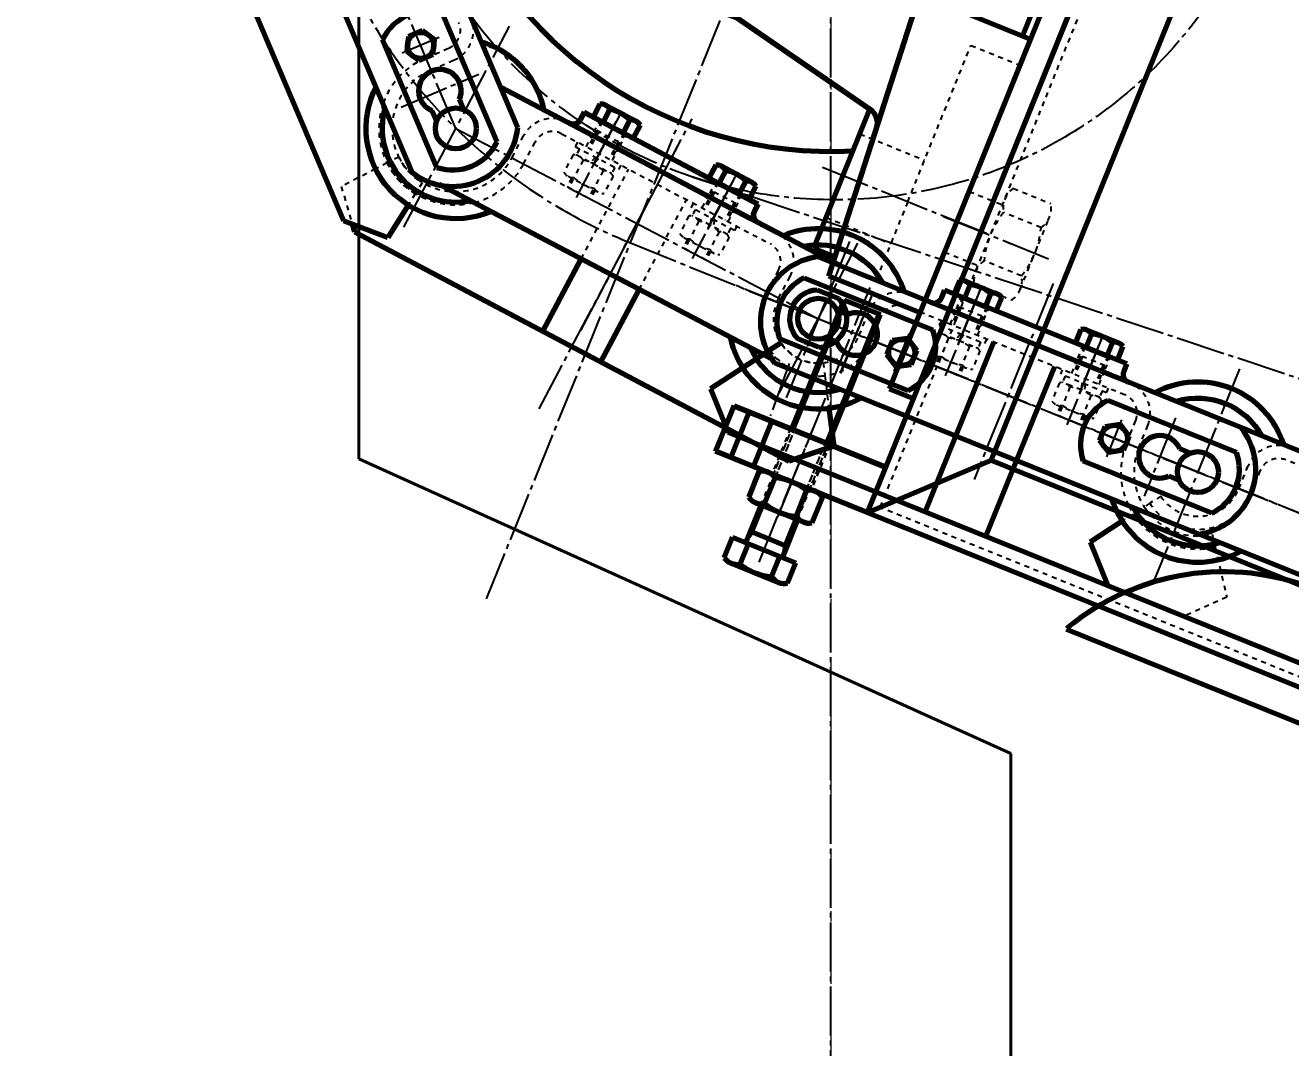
# Model space of a CAD drawing. Header units: millimetres. Extents: x 39335 to 110675, y -13954 to 36506.
# Drawn here: x 53425 to 54198, y 24621 to 25245 of the extents above; entities that cross this region are included whole.
import ezdxf

# ---------------------------------------------------------------- set-up
doc = ezdxf.new("R2010")
doc.units = ezdxf.units.MM
for name, pattern in [('CENTER', [50.8, 31.75, -6.35, 6.35, -6.35]), ('EB_DASH', [6, 3, -3]), ('EB_DASHDOT', [39, 30, -3, 3, -3])]:
    doc.linetypes.add(name, pattern=pattern)
for name, color, linetype, lineweight in [('CAXA0', 7, 'Continuous', 70), ('CAXA1', 1, 'EB_DASHDOT', 25), ('CAXA2', 6, 'EB_DASH', 25), ('CAXA3', 7, 'Continuous', 25), ('CAXA4', 3, 'Continuous', 25), ('CAXAnew1', 7, 'Continuous', 70), ('NET-CO-BAN', 86, 'Continuous', 40), ('RED', 1, 'Continuous', 9), ('tam', 1, 'CENTER', 18)]:
    doc.layers.add(name, color=color, linetype=linetype, lineweight=lineweight)
doc.styles.add('\\M+5B1EA\\M+5D7BC', font='', dxfattribs={"width": 0.667})
doc.styles.get('\\M+5B1EA\\M+5D7BC').set_extended_font_data('FangSong_GB2312')
doc.dimstyles.new('\\M+5B1EA\\M+5D7BC', dxfattribs={"dimscale": 35, "dimtxt": 3.5, "dimasz": 4, "dimexe": 2, "dimexo": 0, "dimtad": 1, "dimdec": 1, "dimdsep": 46, "dimtxsty": '\\M+5B1EA\\M+5D7BC', "dimcen": 0, "dimdle": 6, "dimazin": 2, "dimtfac": 1, "dimtdec": 1, "dimtmove": 0, "dimatfit": 3, "dimfxl": 0, "dimtolj": 1, "dimtzin": 0, "dimarcsym": 0})

# ---------------------------------------------------------------- blocks, each defined once
blk = doc.blocks.new('CAXBLOCK16', base_point=(-10473.19, 7372.22))
at = {"layer": 'CAXA1', "linetype": 'EB_DASHDOT', "lineweight": 25}
blk.add_line((-11278.02, 7262.93), (-10267.11, 6926.96), dxfattribs=at)
blk.add_circle((-11190.91, 7525.03), 276.2, dxfattribs=at)
blk = doc.blocks.new('*D280')
at = {"layer": 'CAXA4', "color": 0, "lineweight": -2, "transparency": 16777216}
for p, q in [((53916.93, 25415.93), (53916.93, 26680.95)), ((76546.38, 19446.79), (76546.38, 26680.95)), ((54056.93, 26610.95), (76406.38, 26610.95))]:
    blk.add_line(p, q, dxfattribs=at)
at = {"layer": 'CAXA4', "color": 0, "transparency": 16777216}
for points in [[(54056.93, 26634.28), (54056.93, 26587.61), (53916.93, 26610.95)], [(76406.38, 26634.28), (76406.38, 26587.61), (76546.38, 26610.95)]]:
    blk.add_solid(points, dxfattribs=at)
at = {"layer": 'DEFPOINTS', "color": 0, "transparency": 16777216}
for p in [(76546.38, 26610.95), (53916.93, 25415.93), (76546.38, 19446.79)]:
    blk.add_point(p, dxfattribs=at)
at = {"layer": 'CAXA4', "color": 0, "transparency": 16777216, "insert": (65231.66, 26695.37), "char_height": 122.5, "attachment_point": 5, "style": '\\M+5B1EA\\M+5D7BC'}
blk.add_mtext('\\A1;\\fFangSong_GB2312;22630', dxfattribs=at)
blk = doc.blocks.new('CAXBLOCK41', base_point=(-11193.43, 7525.41))
at = {"layer": 'CAXA0'}
for p, q in [((-10969.79, 7758.61), (-11044.58, 7606.26)), ((-10914.16, 7736.14), (-10969.79, 7758.61)), ((-10988.29, 7752.86), (-11022.56, 7668.05)), ((-10988.29, 7752.86), (-10975.21, 7747.57)), ((-10981.59, 7569.24), (-10914.16, 7736.14)), ((-11022.21, 7667.99), (-11165.71, 7691.89)), ((-10981.59, 7569.24), (-11039.35, 7592.58)), ((-11076.29, 7348.66), (-10986.39, 7571.18)), ((-11169.31, 7303.91), (-11289.14, 7386.4)), ((-11071.49, 7346.72), (-11129.25, 7370.06)), ((-11194.55, 7202.3), (-11142.52, 7363.85)), ((-11138.92, 7179.83), (-11071.49, 7346.72)), ((-11203.87, 7219.3), (-11169.6, 7304.1)), ((-11203.87, 7219.3), (-11190.78, 7214.01)), ((-11138.92, 7179.83), (-11194.55, 7202.3))]:
    blk.add_line(p, q, dxfattribs=at)
for radius in [148.21, 140, 125]:
    blk.add_circle((-11193.43, 7525.41), radius, dxfattribs=at)
for centre, radius, start, end in [((-11193.43, 7525.41), 175, 65.21225, 250.78775), ((-11193.43, 7525.41), 168.77, 80.54525, 235.45475), ((-11020.57, 7677.86), 10, 260.54525, 333.85364), ((-11035.6, 7601.85), 10, 153.85364, 248), ((-11133, 7360.78), 10, 68, 162.14636), ((-11174.98, 7295.67), 10, 342.14636, 55.45475)]:
    blk.add_arc(centre, radius, start, end, dxfattribs=at)
at = {"layer": 'CAXA1', "linetype": 'EB_DASHDOT', "lineweight": 25}
for p, q in [((-10918.58, 7673.21), (-11019.56, 7714.01)), ((-11257.78, 7366.15), (-11129.09, 7684.67)), ((-11352.7, 7589.76), (-11034.17, 7461.06)), ((-11098.39, 7228.16), (-11199.37, 7268.96))]:
    blk.add_line(p, q, dxfattribs=at)
at = {"layer": 'CAXA2'}
for p, q in [((-10966.66, 7692.64), (-10947.68, 7739.61)), ((-10947.68, 7739.61), (-10917.66, 7727.48)), ((-10995.87, 7734.1), (-10956.36, 7718.13)), ((-10966.66, 7692.64), (-11005.27, 7597.08)), ((-11016.47, 7683.1), (-10976.96, 7667.14)), ((-11005.27, 7597.08), (-10975.24, 7584.95)), ((-11146.47, 7247.59), (-11107.86, 7343.15)), ((-11107.86, 7343.15), (-11077.84, 7331.01)), ((-11175.68, 7289.05), (-11136.17, 7273.09)), ((-11146.47, 7247.59), (-11165.45, 7200.62)), ((-11196.29, 7238.06), (-11156.77, 7222.09)), ((-11165.45, 7200.62), (-11135.42, 7188.48))]:
    blk.add_line(p, q, dxfattribs=at)
blk = doc.blocks.new('CAXBLOCK42', base_point=(-11217.27, 7076.67))
at = {"layer": 'CAXA0'}
for p, q in [((-11237.12, 7083.03), (-11243.54, 7067.14)), ((-11233.9, 7063.25), (-11227.48, 7079.14)), ((-11231.73, 7082.5), (-11202.82, 7070.83)), ((-11214.63, 7055.46), (-11208.21, 7071.35)), ((-11239.29, 7063.78), (-11210.39, 7052.1)), ((-11198.57, 7067.46), (-11204.99, 7051.57))]:
    blk.add_line(p, q, dxfattribs=at)
for centre, radius, start, end in [((-11235.31, 7073.63), 9.57, 35.13277, 100.86723), ((-11230.76, 7043.29), 36, 51.22135, 84.77865), ((-11206.41, 7061.95), 9.57, 35.13277, 100.86723), ((-11235.71, 7072.65), 9.57, 215.13277, 280.86723), ((-11211.35, 7091.31), 36, 231.22135, 264.77865), ((-11206.8, 7060.97), 9.57, 215.13277, 280.86723)]:
    blk.add_arc(centre, radius, start, end, dxfattribs=at)
at = {"layer": 'CAXA1', "linetype": 'EB_DASHDOT', "lineweight": 25}
blk.add_line((-11216.7, 7078.09), (-11225.96, 7055.15), dxfattribs=at)
blk = doc.blocks.new('CAXBLOCK34', base_point=(-8741.03, 6119.08))
at = {"layer": 'CAXA0'}
for p, q in [((-11171.05, 7057.6), (-10848.89, 7854.98)), ((-11170.91, 7057.93), (-10876.85, 7785.77)), ((-11157.65, 7133.47), (-10895.43, 7782.5)), ((-11157.65, 7133.47), (-10895.43, 7782.5)), ((-11157.65, 7133.47), (-10895.43, 7782.5)), ((-11095.54, 7089.65), (-10816.84, 7779.48)), ((-11384.57, 7292.9), (-11493.48, 7549.47)), ((-11384.57, 7292.9), (-11493.48, 7549.47)), ((-11448.89, 7265.27), (-11557.91, 7522.12)), ((-11448.89, 7265.27), (-11557.91, 7522.12)), ((-11397.21, 7284.28), (-11430.31, 7362.26)), ((-11451.27, 7348.63), (-11452.39, 7339.46)), ((-11442.76, 7352.24), (-11451.27, 7348.63)), ((-11435.39, 7346.68), (-11442.76, 7352.24)), ((-11434.03, 7268.65), (-11467.13, 7346.63)), ((-11436.51, 7337.51), (-11435.39, 7346.68)), ((-11452.39, 7339.46), (-11445.02, 7333.9)), ((-11445.02, 7333.9), (-11436.51, 7337.51)), ((-11186.34, 7208), (-11395.06, 7317.62)), ((-11417.5, 7303.94), (-11420.2, 7310.29)), ((-11434.07, 7296.91), (-11436.77, 7303.26)), ((-11344.06, 7302.26), (-11346.4, 7297.84)), ((-11343.93, 7302.06), (-11346.25, 7297.63)), ((-11237.69, 7246.27), (-11343.93, 7302.06)), ((-11348.73, 7293.41), (-11242.6, 7237.42)), ((-11229.26, 7151.48), (-11432.31, 7258.11)), ((-11237.93, 7246.26), (-11240.26, 7241.84)), ((-11237.69, 7246.27), (-11240.01, 7241.84)), ((-10457.53, 6913.54), (-11201.27, 7214.04)), ((-10457.53, 6913.54), (-11201.27, 7214.04)), ((-11209.67, 7201.25), (-11131.12, 7169.51)), ((-11209.67, 7201.25), (-11131.12, 7169.51)), ((-11217.16, 7108.98), (-11185.32, 7187.79)), ((-11188.5, 7188.38), (-11201.65, 7193.69)), ((-11185.32, 7187.79), (-11163.07, 7178.8)), ((-11123.94, 7193.58), (-11125.82, 7188.94)), ((-11194.91, 7099.99), (-11163.07, 7178.8)), ((-11189.65, 7181.3), (-11183.26, 7178.72)), ((-11189.65, 7181.3), (-11183.26, 7178.72)), ((-11016.43, 7139.35), (-11127.69, 7184.3)), ((-11224.66, 7164.16), (-11146.1, 7132.43)), ((-11224.66, 7164.16), (-11146.1, 7132.43)), ((-11200.49, 7158.71), (-11213.63, 7164.02)), ((-11196.4, 7164.61), (-11190.01, 7162.03)), ((-11196.4, 7164.61), (-11190.01, 7162.03)), ((-11155.76, 7162.88), (-11146.61, 7164.16)), ((-11146.61, 7164.16), (-11155.76, 7162.88)), ((-11146.61, 7164.16), (-11140.92, 7156.88)), ((-11140.92, 7156.88), (-11146.61, 7164.16)), ((-11159.22, 7154.31), (-11155.76, 7162.88)), ((-11155.76, 7162.88), (-11159.22, 7154.31)), ((-11140.92, 7156.88), (-11144.38, 7148.32)), ((-11144.38, 7148.32), (-11140.92, 7156.88)), ((-10457.53, 6838.05), (-11227.5, 7149.13)), ((-10457.53, 6838.05), (-11227.5, 7149.13)), ((-11153.53, 7147.03), (-11159.22, 7154.31)), ((-11159.22, 7154.31), (-11153.53, 7147.03)), ((-11144.38, 7148.32), (-11153.53, 7147.03)), ((-11153.53, 7147.03), (-11144.38, 7148.32)), ((-11012.68, 7148.62), (-11014.55, 7143.99)), ((-11157.65, 7133.47), (-11142.82, 7127.47)), ((-11157.65, 7133.47), (-11142.82, 7127.47)), ((-11157.65, 7133.47), (-11142.82, 7127.47)), ((-10945.68, 7094.59), (-11024.23, 7126.33)), ((-11263.77, 7095.06), (-11252.53, 7122.88)), ((-11263.63, 7095.4), (-11252.39, 7123.21)), ((-11254.36, 7091.65), (-11243.12, 7119.46)), ((-11252.53, 7122.88), (-11159.81, 7085.42)), ((-11252.39, 7123.21), (-11159.67, 7085.75)), ((-11240.59, 7085.7), (-11229.35, 7113.51)), ((-11029.41, 7101.87), (-11025.95, 7110.43)), ((-11025.95, 7110.43), (-11016.81, 7111.72)), ((-11016.81, 7111.72), (-11011.12, 7104.44)), ((-11023.73, 7094.59), (-11029.41, 7101.87)), ((-11011.12, 7104.44), (-11014.58, 7095.88)), ((-11171.05, 7057.6), (-11263.77, 7095.06)), ((-11170.91, 7057.93), (-11263.63, 7095.4)), ((-11014.58, 7095.88), (-11023.73, 7094.59)), ((-10973.94, 7094.15), (-10980.33, 7096.73)), ((-11095.54, 7089.65), (-11171.05, 7057.6)), ((-10878.58, 7001.99), (-11095.54, 7089.65)), ((-10960.67, 7057.5), (-11039.22, 7089.24)), ((-10980.69, 7077.46), (-10987.08, 7080.04)), ((-11245.26, 7039.44), (-11235.96, 7062.43)), ((-10846.53, 6926.49), (-11171.05, 7057.6)), ((-11223, 7030.45), (-11213.71, 7053.44)), ((-11258.45, 7030.24), (-11253.4, 7042.73)), ((-11253.4, 7042.73), (-11214.86, 7027.16)), ((-11242.45, 7046.39), (-11220.19, 7037.4)), ((-11248.81, 7026.35), (-11243.76, 7038.83)), ((-11254.2, 7026.87), (-11225.29, 7015.19)), ((-11229.54, 7018.56), (-11224.49, 7031.05)), ((-11219.9, 7014.67), (-11214.86, 7027.16))]:
    blk.add_line(p, q, dxfattribs=at)
at = {"layer": 'CAXA0', "color": 4}
blk.add_line((-11049.54, 6986.64), (-10598.3, 6804.32), dxfattribs=at)
at = {"layer": 'CAXA0'}
for centre, radius in [((-11443.89, 7343.07), 8), ((-11422.4, 7292.44), 12.5), ((-11422.4, 7292.44), 12.5), ((-11201.07, 7176.2), 12.5), ((-11201.07, 7176.2), 12.5), ((-11201.07, 7176.2), 12.5), ((-11150.07, 7155.6), 8), ((-11150.07, 7155.6), 8), ((-11020.27, 7103.15), 8), ((-10969.27, 7082.55), 12.5)]:
    blk.add_circle(centre, radius, dxfattribs=at)
for centre, radius, start, end in [((-11193.43, 7525.41), 247, 48.57155, 273.15707), ((-11439.98, 7333.87), 30, 71.18972, 154.81035), ((-11422.4, 7292.44), 55, 17.52123, 73.47884), ((-11422.4, 7292.44), 55, 11.81351, 67.77111), ((-11432.15, 7315.41), 13, 336.8131, 249.18698), ((-11422.4, 7292.44), 55, 152.52123, 292.77111), ((-11422.4, 7292.44), 55, 152.52123, 292.77111), ((-11422.4, 7292.44), 45, 164.0576, 281.23475), ((-11422.4, 7292.44), 45, 164.0576, 281.23475), ((-11350.82, 7300.17), 5, 242.18352, 332.18352), ((-11350.68, 7299.96), 5, 242.29227, 332.29227), ((-11424.35, 7297.05), 40, 231.95506, 354.04501), ((-11424.35, 7297.05), 30, 251.18972, 334.81035), ((-11235.84, 7239.51), 5, 152.18352, 242.18352), ((-11235.59, 7239.51), 5, 152.29227, 242.29227), ((-11201.07, 7176.2), 55, 17.5212, 112.77099), ((-11201.07, 7176.2), 45, 29.05756, 101.23457), ((-11196.43, 7174.33), 40, 96.95502, 219.04498), ((-11196.43, 7174.33), 40, 96.95502, 219.04498), ((-11196.43, 7174.33), 30, 116.18969, 199.81031), ((-11196.43, 7174.33), 30, 116.18969, 199.81031), ((-11201.07, 7176.2), 17.5, 91.89551, 224.10449), ((-11201.07, 7176.2), 17.5, 271.89551, 44.10449), ((-11130.45, 7190.81), 5, 248, 338), ((-11177.94, 7166.86), 13, 201.81306, 114.18694), ((-11177.94, 7166.86), 13, 201.81306, 114.18694), ((-11201.07, 7176.2), 55, 191.81338, 298.4788), ((-11159.34, 7159.35), 30, 296.18969, 19.81031), ((-11159.34, 7159.35), 30, 296.18969, 19.81031), ((-11201.07, 7176.2), 45, 203.34968, 286.94244), ((-11009.92, 7142.11), 5, 158, 248), ((-10969.27, 7082.55), 55, 17.5212, 118.4788), ((-11010.99, 7099.41), 30, 116.18969, 199.81031), ((-10969.27, 7082.55), 45, 29.05756, 106.94244), ((-10973.91, 7084.42), 40, 276.95502, 39.04498), ((-10992.4, 7091.9), 13, 21.81306, 294.18694), ((-10973.91, 7084.42), 30, 296.18969, 19.81031), ((-10969.27, 7082.55), 55, 197.5212, 298.4788), ((-10969.27, 7082.55), 45, 209.05756, 286.94244), ((-11250.61, 7035.75), 9.57, 215.13277, 280.86723), ((-11226.26, 7054.41), 36, 231.22135, 264.77865), ((-11221.71, 7024.07), 9.57, 215.13277, 280.86723)]:
    blk.add_arc(centre, radius, start, end, dxfattribs=at)
at = {"layer": 'CAXA0', "color": 4}
blk.add_arc((-10953.48, 6871.67), 150, 68, 129.74911, dxfattribs=at)
at = {"layer": 'CAXA1', "linetype": 'EB_DASHDOT', "lineweight": 25}
for p, q in [((-11193.43, 6660.47), (-11193.43, 8224.24)), ((-11403.64, 7005.12), (-10994.44, 8017.94)), ((-11371.51, 7121.23), (-11278.15, 7298.18)), ((-11339, 7269), (-11323.13, 7299.07)), ((-11338.3, 7270.33), (-11322.43, 7300.4)), ((-11268.24, 7231.67), (-11252.38, 7261.74)), ((-11267.54, 7233), (-11251.68, 7263.07)), ((-11237.13, 7027.52), (-11169.32, 7195.34)), ((-11115.53, 7161), (-11102.8, 7192.53)), ((-11114.97, 7162.39), (-11102.23, 7193.92)), ((-11145.49, 7166.95), (-11154.66, 7144.25)), ((-11154.66, 7144.25), (-11145.49, 7166.95)), ((-11040.8, 7132.43), (-11028.06, 7163.95)), ((-11139.87, 7151.48), (-11160.27, 7159.72)), ((-11139.87, 7151.48), (-11160.27, 7159.72)), ((-11041.36, 7131.03), (-11028.62, 7162.56)), ((-11221.15, 7067.06), (-11202.42, 7113.42)), ((-11024.85, 7091.81), (-11015.68, 7114.5)), ((-11030.47, 7107.28), (-11010.07, 7099.03))]:
    blk.add_line(p, q, dxfattribs=at)
at = {"layer": 'CAXA1'}
for p, q in [((-11422.4, 7292.44), (-11520.08, 7522.57)), ((-11454.05, 7232.18), (-11389.59, 7354.92)), ((-11432.63, 7347.85), (-11455.15, 7338.29)), ((-11455.73, 7305.45), (-11408.37, 7325.56)), ((-11322.68, 7299.92), (-11348.89, 7250.25)), ((-11422.4, 7292.44), (-11201.07, 7176.2)), ((-11345.98, 7169.12), (-11286.02, 7283.29)), ((-11251.93, 7262.59), (-11278.14, 7212.92)), ((-11124.52, 7238.72), (-11083.62, 7222.2)), ((-11124.52, 7238.72), (-11058.11, 7211.89)), ((-11315.81, 7222.56), (4681.86, 759.08)), ((-11224.68, 7131.25), (-11176.83, 7222.36)), ((-11182.05, 7223.28), (-11220.6, 7127.87)), ((-10205.6, 6774.01), (-11251.26, 7196.48)), ((-10205.6, 6774.01), (-11251.26, 7196.48)), ((-11057.58, 7197.66), (-11105.89, 7078.1)), ((-11168.3, 7190.57), (-11187.57, 7142.86)), ((-11187.48, 7143.1), (-11168.2, 7190.81)), ((-11102.44, 7193.41), (-11123.48, 7141.34)), ((-11028.26, 7163.45), (-11049.3, 7111.37)), ((-11218.78, 7148.78), (-11230.41, 7116.83)), ((-10943.77, 7145.66), (-10995.71, 7017.12)), ((-11181.19, 7135.1), (-11192.82, 7103.15)), ((-10982.86, 7115.65), (-11002.14, 7067.94))]:
    blk.add_line(p, q, dxfattribs=at)
blk.add_arc((-11193.43, 7525.41), 326.64, 67.9978, 248.0022, dxfattribs=at)
at = {"layer": 'CAXA2'}
for p, q in [((-11163.1, 7061.25), (-10845.57, 7847.17)), ((-11163.1, 7061.25), (-10873.53, 7777.96)), ((-11440.68, 7335.52), (-11426.88, 7341.38)), ((-11437.56, 7328.16), (-11423.75, 7334.02)), ((-11333.45, 7296.66), (-11341.85, 7280.74)), ((-11338.07, 7290.05), (-11334.33, 7297.13)), ((-11333.45, 7296.66), (-11335.19, 7290.79)), ((-11388.06, 7274.59), (-11381.06, 7287.86)), ((-11357.77, 7289.14), (-11230.41, 7221.94)), ((-11342.73, 7281.21), (-11338.07, 7290.05)), ((-11335.19, 7290.79), (-11340.79, 7280.18)), ((-11336.25, 7291.35), (-11322.1, 7283.89)), ((-11319.3, 7289.19), (-11327.7, 7273.27)), ((-11319.3, 7289.19), (-11323.16, 7284.45)), ((-11322.15, 7281.65), (-11318.41, 7288.73)), ((-11380.98, 7270.86), (-11373.98, 7284.13)), ((-11348.04, 7284.01), (-11349.44, 7281.35)), ((-11349.44, 7281.35), (-11322.91, 7267.35)), ((-11346.96, 7280.05), (-11348.88, 7276.42)), ((-11323.16, 7284.45), (-11328.76, 7273.83)), ((-11326.81, 7272.81), (-11322.15, 7281.65)), ((-11464.36, 7271.32), (-11471.48, 7267.66)), ((-11457.24, 7274.97), (-11464.36, 7271.32)), ((-11350.82, 7276.29), (-11356.44, 7265.63)), ((-11344.69, 7273.06), (-11350.32, 7262.39)), ((-11348.88, 7276.42), (-11327.3, 7265.03)), ((-11337.11, 7274.85), (-11340, 7271.73)), ((-11335.61, 7273.46), (-11338.12, 7270.74)), ((-11335.23, 7273.86), (-11335.61, 7273.46)), ((-11471.48, 7267.66), (-11492.34, 7256.95)), ((-11345.84, 7212.74), (-11316.9, 7267.58)), ((-11332.44, 7266.59), (-11338.06, 7255.93)), ((-11325.38, 7268.66), (-11327.3, 7265.03)), ((-11322.91, 7267.35), (-11321.51, 7270.01)), ((-11492.34, 7256.95), (-11485.72, 7234.09)), ((-11442.99, 7259.18), (-11447.23, 7252.4)), ((-11351.74, 7261.99), (-11354.45, 7256.86)), ((-11354.45, 7256.86), (-11340.3, 7249.39)), ((-11335.47, 7253.41), (-11353.86, 7263.11)), ((-11350.68, 7261.43), (-11353.39, 7256.3)), ((-11326.31, 7263.36), (-11331.93, 7252.69)), ((-11262.69, 7259.33), (-11271.09, 7243.41)), ((-11267.31, 7252.72), (-11263.58, 7259.8)), ((-11262.69, 7259.33), (-11264.43, 7253.46)), ((-11447.23, 7252.4), (-11451.47, 7245.61)), ((-11338.65, 7255.08), (-11341.36, 7249.95)), ((-11337.59, 7254.52), (-11340.3, 7249.39)), ((-11310.46, 7194.08), (-11281.53, 7248.91)), ((-11271.98, 7243.87), (-11267.31, 7252.72)), ((-11264.43, 7253.46), (-11270.03, 7242.85)), ((-11251.34, 7246.56), (-11265.49, 7254.02)), ((-11248.54, 7251.86), (-11256.94, 7235.94)), ((-11248.54, 7251.86), (-11252.4, 7247.12)), ((-11251.39, 7244.32), (-11247.66, 7251.4)), ((-11108.95, 7254), (-11088.56, 7245.76)), ((-11108.95, 7254), (-11088.56, 7245.76)), ((-11081.94, 7255.76), (-11059.11, 7246.54)), ((-11278.68, 7244.02), (-11277.28, 7246.67)), ((-11252.15, 7230.02), (-11278.68, 7244.02)), ((-11276.21, 7242.71), (-11278.12, 7239.09)), ((-11252.4, 7247.12), (-11258, 7236.5)), ((-11256.06, 7235.48), (-11251.39, 7244.32)), ((-11065.05, 7231.82), (-11087.89, 7241.04)), ((-11280.06, 7238.96), (-11285.69, 7228.29)), ((-11273.94, 7235.72), (-11279.56, 7225.06)), ((-11256.54, 7227.7), (-11278.12, 7239.09)), ((-11266.48, 7236.98), (-11267.3, 7233.38)), ((-11266.36, 7237.52), (-11266.48, 7236.98)), ((-11264.48, 7236.53), (-11265.42, 7232.39)), ((-11250.75, 7232.68), (-11252.15, 7230.02)), ((-11077.71, 7194.12), (-11059.87, 7238.28)), ((-11283.1, 7225.77), (-11264.72, 7216.08)), ((-11261.68, 7229.26), (-11267.31, 7218.6)), ((-11255.55, 7226.03), (-11261.18, 7215.36)), ((-11254.63, 7231.33), (-11256.54, 7227.7)), ((-11280.99, 7224.66), (-11283.69, 7219.53)), ((-11269.54, 7212.06), (-11283.69, 7219.53)), ((-11279.92, 7224.1), (-11282.63, 7218.97)), ((-11267.9, 7217.75), (-11270.6, 7212.62)), ((-11266.83, 7217.19), (-11269.54, 7212.06)), ((-11123.94, 7216.91), (-11103.54, 7208.67)), ((-11123.94, 7216.91), (-11103.54, 7208.67)), ((-11076.95, 7202.38), (-11099.78, 7211.6)), ((-11232.39, 7192.46), (-11225.39, 7205.73)), ((-11225.32, 7188.73), (-11218.32, 7202)), ((-11105.73, 7196.88), (-11082.9, 7187.65)), ((-11112.82, 7189.08), (-11119.56, 7172.39)), ((-11116.74, 7182.04), (-11113.74, 7189.46)), ((-11112.82, 7189.08), (-11113.95, 7183.07)), ((-11176.03, 7166.09), (-11170.41, 7180)), ((-11013.86, 7129.69), (-11147.37, 7183.63)), ((-11120.49, 7172.77), (-11116.74, 7182.04)), ((-11113.95, 7183.07), (-11118.45, 7171.94)), ((-11115.06, 7183.52), (-11100.23, 7177.52)), ((-11097.98, 7183.09), (-11104.72, 7166.4)), ((-11097.98, 7183.09), (-11101.34, 7177.97)), ((-11100.05, 7175.3), (-11097.05, 7182.71)), ((-11168.62, 7163.09), (-11163, 7177)), ((-11126.05, 7175.01), (-11127.17, 7172.23)), ((-11127.17, 7172.23), (-11099.36, 7160.99)), ((-11124.58, 7171.18), (-11126.11, 7167.38)), ((-11101.34, 7177.97), (-11105.84, 7166.85)), ((-11103.8, 7166.02), (-11100.05, 7175.3)), ((-11128.03, 7167.06), (-11132.55, 7155.88)), ((-11121.61, 7164.46), (-11126.12, 7153.28)), ((-11126.11, 7167.38), (-11103.49, 7158.24)), ((-11114.25, 7167.01), (-11116.8, 7163.62)), ((-11112.61, 7165.78), (-11114.84, 7162.83)), ((-11112.28, 7166.22), (-11112.61, 7165.78)), ((-11099.36, 7160.99), (-11098.23, 7163.78)), ((-11108.76, 7159.27), (-11113.28, 7148.09)), ((-11102.34, 7156.67), (-11106.85, 7145.5)), ((-11101.95, 7162.04), (-11103.49, 7158.24)), ((-11038.64, 7159.11), (-11045.38, 7142.42)), ((-11042.57, 7152.07), (-11039.57, 7159.49)), ((-11038.64, 7159.11), (-11039.78, 7153.1)), ((-11198.06, 7149.34), (-11197.06, 7141.41)), ((-11110.45, 7145.85), (-11129.72, 7153.63)), ((-11127.5, 7152.74), (-11129.67, 7147.36)), ((-11126.39, 7152.29), (-11128.56, 7146.91)), ((-11046.31, 7142.8), (-11042.57, 7152.07)), ((-11039.78, 7153.1), (-11044.27, 7141.97)), ((-11026.05, 7147.56), (-11040.89, 7153.55)), ((-11027.17, 7148.01), (-11031.66, 7136.88)), ((-11023.81, 7153.12), (-11030.55, 7136.43)), ((-11023.81, 7153.12), (-11027.17, 7148.01)), ((-11025.88, 7145.33), (-11022.88, 7152.74)), ((-11197.06, 7141.41), (-11194.56, 7121.56)), ((-11129.67, 7147.36), (-11114.84, 7141.36)), ((-11113.78, 7147.19), (-11115.95, 7141.81)), ((-11112.67, 7146.74), (-11114.84, 7141.36)), ((-11053, 7142.26), (-11051.87, 7145.05)), ((-11025.18, 7131.03), (-11053, 7142.26)), ((-11050.4, 7141.22), (-11051.94, 7137.41)), ((-11029.62, 7136.06), (-11025.88, 7145.33)), ((-11053.86, 7137.09), (-11058.37, 7125.91)), ((-11047.43, 7134.49), (-11051.95, 7123.31)), ((-11029.32, 7128.27), (-11051.94, 7137.41)), ((-11040.14, 7136.5), (-11040.59, 7132.83)), ((-11040.07, 7137.04), (-11040.14, 7136.5)), ((-11038.11, 7136.25), (-11038.62, 7132.03)), ((-11024.06, 7133.81), (-11025.18, 7131.03)), ((-11034.59, 7129.3), (-11039.1, 7118.12)), ((-11028.16, 7126.71), (-11032.68, 7115.53)), ((-11027.78, 7132.07), (-11029.32, 7128.27)), ((-11055.54, 7123.66), (-11036.27, 7115.88)), ((-11053.33, 7122.77), (-11055.5, 7117.39)), ((-11040.66, 7111.4), (-11055.5, 7117.39)), ((-11052.21, 7122.32), (-11054.39, 7116.94)), ((-11039.6, 7117.22), (-11041.78, 7111.85)), ((-11038.49, 7116.77), (-11040.66, 7111.4)), ((-11235.96, 7062.43), (-11217.16, 7108.98)), ((-11218.09, 7109.35), (-11229.33, 7081.54)), ((-11012.85, 7100.16), (-11007.23, 7114.07)), ((-11005.43, 7097.16), (-10999.81, 7111.07)), ((-11234.3, 7061.76), (-11215.49, 7108.3)), ((-11228.53, 7080.83), (-11217.29, 7108.64)), ((-11226.86, 7080.15), (-11215.63, 7107.97)), ((-11215.38, 7054.12), (-11196.58, 7100.66)), ((-11213.71, 7053.44), (-11194.91, 7099.99)), ((-11207.95, 7072.51), (-11196.71, 7100.33)), ((-11206.28, 7071.84), (-11195.04, 7099.65)), ((-11193.98, 7099.61), (-11205.22, 7071.8)), ((-10944.24, 7072.44), (-10938.62, 7086.34)), ((-10782.06, 7036.04), (-10915.58, 7089.98)), ((-10936.82, 7069.44), (-10931.2, 7083.35)), ((-10998.62, 7063.49), (-11015.4, 7052.6)), ((-10991.91, 7067.85), (-10998.62, 7063.49)), ((-10849.85, 6934.3), (-11163.24, 7060.92)), ((-10960.5, 7044.55), (-10958.7, 7036.76)), ((-10958.7, 7036.76), (-10951.62, 7006.11)), ((-10951.62, 7006.11), (-10977.93, 6994.38))]:
    blk.add_line(p, q, dxfattribs=at)
for centre, radius, start, end in [((-11431.57, 7352.43), 12, 293.00008, 23.00008), ((-11431.57, 7352.43), 20, 293.00008, 23.00008), ((-11422.32, 7292.26), 47, 113.00008, 161.13177), ((-11422.32, 7292.26), 39, 113.00008, 176.82312), ((-11422.32, 7292.26), 47, 161.13177, 238.00008), ((-11422.32, 7292.26), 39, 176.82312, 238.00008), ((-11363.37, 7278.53), 20, 62.18352, 152.18352), ((-11363.37, 7278.53), 12, 62.18352, 152.18352), ((-11422.55, 7292.79), 47, 207.18352, 284.05183), ((-11422.55, 7292.79), 39, 207.18352, 268.36048), ((-11422.55, 7292.79), 39, 268.36048, 332.18352), ((-11350.26, 7269.93), 6.38, 29.31629, 95.05076), ((-11349.29, 7249.5), 24, 45.40487, 78.96218), ((-11422.55, 7292.79), 47, 284.05183, 332.18352), ((-11350.88, 7268.75), 6.38, 209.31629, 275.05076), ((-11331.87, 7260.23), 6.38, 29.31629, 95.05076), ((-11333.47, 7279.48), 24, 225.40487, 258.96218), ((-11332.5, 7259.05), 6.38, 209.31629, 275.05076), ((-11073.78, 7243.91), 14.4, 124.53152, 191.46848), ((-11045.98, 7206.99), 54, 140.90116, 175.09884), ((-11073.21, 7243.68), 14.4, 304.53152, 11.46848), ((-11279.5, 7232.6), 6.38, 29.31629, 95.05076), ((-11278.53, 7212.17), 24, 45.40487, 78.96218), ((-11280.12, 7231.42), 6.38, 209.31629, 275.05076), ((-11262.71, 7242.15), 24, 225.40487, 258.96218), ((-11261.12, 7222.9), 6.38, 29.31629, 95.05076), ((-11236.01, 7211.33), 20, 332.18352, 62.18352), ((-11118.86, 7236.43), 54, 320.90116, 355.09884), ((-11261.74, 7221.72), 6.38, 209.31629, 275.05076), ((-11236.01, 7211.33), 12, 332.18352, 62.18352), ((-11091.62, 7199.74), 14.4, 124.53152, 191.46848), ((-11091.06, 7199.51), 14.4, 304.53152, 11.46848), ((-11201.44, 7176.13), 35, 152.18352, 277.18352), ((-11201.44, 7176.13), 27, 152.18352, 277.18352), ((-11151.87, 7172.5), 20, 68, 158), ((-11151.87, 7172.5), 12, 68, 158), ((-11201.07, 7176.2), 35, 213, 338), ((-11201.07, 7176.2), 27, 213, 338), ((-11126.83, 7160.79), 6.38, 35.13277, 100.86723), ((-11123.79, 7140.56), 24, 51.22135, 84.77865), ((-11127.33, 7159.55), 6.38, 215.13277, 280.86723), ((-11107.56, 7153), 6.38, 35.13277, 100.86723), ((-11111.09, 7171.99), 24, 231.22135, 264.77865), ((-11108.06, 7151.76), 6.38, 215.13277, 280.86723), ((-11052.65, 7130.82), 6.38, 35.13277, 100.86723), ((-11049.62, 7110.59), 24, 51.22135, 84.77865), ((-11018.36, 7118.56), 20, 338, 68), ((-11053.15, 7129.58), 6.38, 215.13277, 280.86723), ((-11033.38, 7123.03), 6.38, 35.13277, 100.86723), ((-11018.36, 7118.56), 12, 338, 68), ((-11036.92, 7142.02), 24, 231.22135, 264.77865), ((-11033.88, 7121.8), 6.38, 215.13277, 280.86723), ((-10969.27, 7082.55), 47, 158, 206.13169), ((-10969.27, 7082.55), 39, 158, 213), ((-10920.07, 7078.85), 20, 68, 158), ((-10920.07, 7078.85), 12, 68, 158), ((-10969.27, 7082.55), 27, 213, 338), ((-10969.27, 7082.55), 35, 213, 338), ((-10969.27, 7082.55), 47, 206.13169, 213), ((-10969.27, 7082.55), 47, 213, 283), ((-10969.27, 7082.55), 39, 213, 283)]:
    blk.add_arc(centre, radius, start, end, dxfattribs=at)
at = {"layer": 'CAXA3'}
for p, q in [((-11215.49, 7108.3), (-11183.65, 7187.11)), ((-11196.58, 7100.66), (-11164.73, 7179.47)), ((-11240.78, 7045.72), (-11234.3, 7061.76)), ((-11221.86, 7038.07), (-11215.38, 7054.12)), ((-11245.26, 7039.44), (-11240.78, 7045.72)), ((-11223, 7030.45), (-11221.86, 7038.07))]:
    blk.add_line(p, q, dxfattribs=at)
at = {"layer": 'CAXAnew1', "color": 7}
for p, q in [((-11490.79, 7236.03), (-11608.01, 7512.18)), ((-11344.06, 7302.26), (-11237.93, 7246.26)), ((-11334.44, 7307.33), (-11338.63, 7299.39)), ((-11328.31, 7304.1), (-11332.5, 7296.16)), ((-11330.9, 7306.62), (-11312.52, 7296.92)), ((-11354.04, 7296.21), (-11226.68, 7229.02)), ((-11333.45, 7296.66), (-11319.3, 7289.19)), ((-11316.06, 7297.63), (-11320.25, 7289.69)), ((-11309.93, 7294.4), (-11314.12, 7286.46)), ((-11263.68, 7270), (-11267.87, 7262.06)), ((-11257.56, 7266.77), (-11261.75, 7258.83)), ((-11241.76, 7259.59), (-11260.14, 7269.29)), ((-11248.54, 7251.86), (-11262.69, 7259.33)), ((-11245.3, 7260.3), (-11249.49, 7252.36)), ((-11239.17, 7257.07), (-11243.36, 7249.13)), ((-11451.47, 7245.61), (-11463.89, 7225.72)), ((-11463.89, 7225.72), (-11490.79, 7236.03)), ((-11485.72, 7234.09), (-11484.33, 7229.28)), ((-11484.33, 7229.28), (-11218.99, 7089.29)), ((-11369.17, 7168.52), (-11345.84, 7212.74)), ((-11333.79, 7149.85), (-11310.46, 7194.08)), ((-11114.88, 7199.6), (-11118.25, 7191.28)), ((-11108.46, 7197), (-11111.82, 7188.68)), ((-11111.29, 7199.25), (-11092.02, 7191.46)), ((-11010.86, 7137.1), (-11144.38, 7191.05)), ((-11012.68, 7148.62), (-11123.94, 7193.58)), ((-11112.82, 7189.08), (-11097.98, 7183.09)), ((-11095.61, 7191.81), (-11098.98, 7183.49)), ((-11089.19, 7189.22), (-11092.55, 7180.89)), ((-11040.71, 7169.63), (-11044.07, 7161.31)), ((-11034.28, 7167.04), (-11037.65, 7158.71)), ((-11017.84, 7161.49), (-11037.11, 7169.28)), ((-11232.03, 7156.09), (-11266.86, 7133.47)), ((-11230.42, 7157.14), (-11232.03, 7156.09)), ((-11223.71, 7161.5), (-11230.42, 7157.14)), ((-11117.01, 7104.49), (-11093.79, 7161.98)), ((-11023.81, 7153.12), (-11038.64, 7159.11)), ((-11021.44, 7161.85), (-11024.8, 7153.52)), ((-11015.01, 7159.25), (-11018.38, 7150.93)), ((-11079.93, 7089.51), (-11056.7, 7147)), ((-11266.86, 7133.47), (-11256.09, 7106.76)), ((-11194.56, 7121.56), (-11191.63, 7098.29)), ((-10977.93, 6994.38), (-11256.09, 7106.76)), ((-11135.74, 7058.13), (-11117.01, 7104.49)), ((-11191.63, 7098.29), (-11218.99, 7089.29)), ((-11098.66, 7043.15), (-11079.93, 7089.51)), ((-11015.4, 7052.6), (-11035.07, 7039.82)), ((-11035.07, 7039.82), (-11024.29, 7013.11)), ((-10746.14, 6900.72), (-11024.29, 7013.11))]:
    blk.add_line(p, q, dxfattribs=at)
for centre, radius, start, end in [((-11333.88, 7300.97), 6.38, 29.31629, 95.05076), ((-11332.91, 7280.54), 24, 45.40487, 78.96218), ((-11315.49, 7291.28), 6.38, 29.31629, 95.05076), ((-11263.12, 7263.64), 6.38, 29.31629, 95.05076), ((-11262.15, 7243.21), 24, 45.40487, 78.96218), ((-11244.74, 7253.94), 6.38, 29.31629, 95.05076), ((-11113.68, 7193.33), 6.38, 35.13277, 100.86723), ((-11110.64, 7173.1), 24, 51.22135, 84.77865), ((-11094.41, 7185.54), 6.38, 35.13277, 100.86723), ((-11039.5, 7163.36), 6.38, 35.13277, 100.86723), ((-11036.47, 7143.14), 24, 51.22135, 84.77865), ((-11020.23, 7155.58), 6.38, 35.13277, 100.86723)]:
    blk.add_arc(centre, radius, start, end, dxfattribs=at)
at = {"layer": 'CAXA0'}
for name, p in [('CAXBLOCK41', (-11193.43, 7525.41)), ('CAXBLOCK42', (-11217.27, 7076.67))]:
    blk.add_blockref(name, p, dxfattribs=at)
blk = doc.blocks.new('*D295')
at = {"layer": 'DEFPOINTS', "color": 0, "transparency": 16777216}
for p in [(53916.93, 27064.74), (53916.93, 25483.2), (52551.93, 24685.88)]:
    blk.add_point(p, dxfattribs=at)
at = {"layer": 'RED', "color": 0, "linetype": 'ByBlock', "lineweight": -2, "transparency": 16777216}
for p, q in [((52551.93, 24685.88), (52551.93, 27134.74)), ((53916.93, 25483.2), (53916.93, 27134.74)), ((52691.93, 27064.74), (53776.93, 27064.74))]:
    blk.add_line(p, q, dxfattribs=at)
at = {"layer": 'RED', "color": 0, "transparency": 16777216}
for points in [[(52691.93, 27088.07), (52691.93, 27041.41), (52551.93, 27064.74)], [(53776.93, 27088.07), (53776.93, 27041.41), (53916.93, 27064.74)]]:
    blk.add_solid(points, dxfattribs=at)
at = {"layer": 'RED', "color": 0, "transparency": 16777216, "insert": (53257.68, 27301.06), "char_height": 420, "attachment_point": 5, "style": '\\M+5B1EA\\M+5D7BC'}
blk.add_mtext('\\A1;1365', dxfattribs=at)
blk = doc.blocks.new('*D296')
at = {"layer": 'DEFPOINTS', "color": 0, "transparency": 16777216}
for p in [(53218.56, 25415.29), (53821.18, 25415.29), (52552, 24575.17)]:
    blk.add_point(p, dxfattribs=at)
at = {"layer": 'RED', "color": 0, "linetype": 'ByBlock', "lineweight": -2, "transparency": 16777216}
for p, q in [((53821.18, 25415.29), (53148.56, 25415.29)), ((53218.56, 24715.17), (53218.56, 25275.29)), ((52552, 24575.17), (53288.56, 24575.17))]:
    blk.add_line(p, q, dxfattribs=at)
at = {"layer": 'RED', "color": 0, "transparency": 16777216}
for points in [[(53195.23, 25275.29), (53241.89, 25275.29), (53218.56, 25415.29)], [(53195.23, 24715.17), (53241.89, 24715.17), (53218.56, 24575.17)]]:
    blk.add_solid(points, dxfattribs=at)
at = {"layer": 'RED', "color": 0, "transparency": 16777216, "insert": (52982.24, 25028.43), "char_height": 420, "attachment_point": 5, "rotation": 90, "style": '\\M+5B1EA\\M+5D7BC'}
blk.add_mtext('\\A1;840', dxfattribs=at)

msp = doc.modelspace()

# ---------------------------------------------------------------- linework, layer by layer
at = {"layer": 'NET-CO-BAN'}
for p, q in [((53628.77, 24980.44), (53628.77, 25914.34)), ((54026.93, 24800.52), (53628.77, 24980.44)), ((54026.93, 24575.29), (54026.93, 24800.52))]:
    msp.add_line(p, q, dxfattribs=at)
at = {"layer": 'tam'}
msp.add_line((53916.93, 25555.29), (53916.93, 22448.1), dxfattribs=at)

# ---------------------------------------------------------------- block references
at = {"layer": 'CAXA0'}
for name, p in [('CAXBLOCK34', (56369.34, 24008.96)), ('CAXBLOCK16', (54637.18, 25262.1))]:
    msp.add_blockref(name, p, dxfattribs=at)

# ---------------------------------------------------------------- dimensions: what is measured, and where the dimension line sits
at = {"layer": 'CAXA4', "color": 253}
dim = msp.add_linear_dim(base=(76546.38, 26610.95), p1=(53916.93, 25415.93), p2=(76546.38, 19446.79), text='\\fFangSong_GB2312;22630', dimstyle='\\M+5B1EA\\M+5D7BC', dxfattribs=at)
dim.commit()
dim.dimension.update_dxf_attribs({"geometry": '*D280', "text_midpoint": (65231.66, 26695.37)})
at = {"layer": 'RED'}
dim = msp.add_linear_dim(base=(53916.93, 27064.74), p1=(52551.93, 24685.88), p2=(53916.93, 25483.2), dimstyle='\\M+5B1EA\\M+5D7BC', override={"dimtxt": 12, "dimdec": 0, "dimarcsym": 1}, dxfattribs=at)
dim.commit()
dim.dimension.update_dxf_attribs({"geometry": '*D295', "text_midpoint": (53257.68, 27064.74), "dimtype": 160})
dim = msp.add_linear_dim(base=(53218.56, 25415.29), p1=(52552, 24575.17), p2=(53821.18, 25415.29), angle=90, dimstyle='\\M+5B1EA\\M+5D7BC', override={"dimtxt": 12, "dimdec": 0, "dimarcsym": 1}, dxfattribs=at)
dim.commit()
dim.dimension.update_dxf_attribs({"geometry": '*D296', "text_midpoint": (53218.56, 25028.43), "dimtype": 160})

doc.saveas('drawing.dxf')
